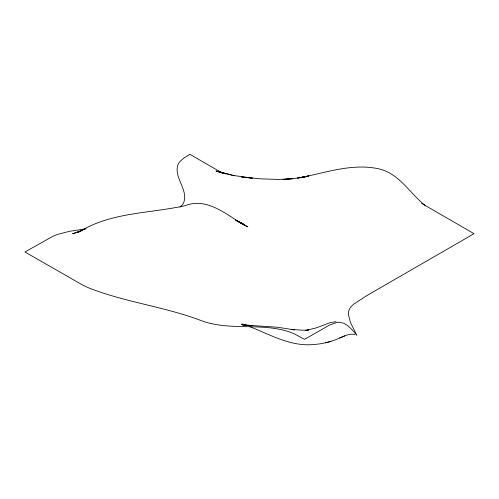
<?xml version="1.0" encoding="UTF-8"?>
<svg xmlns="http://www.w3.org/2000/svg" width="499" height="499" viewBox="0 0 499 499"><rect width="100%" height="100%" fill="white"/><g stroke="black" fill="none" stroke-linecap="round" stroke-linejoin="round"><path stroke-width="0.75" d="M179.989 207.16L181.811 205.357A27.065 15.625 0 0 0 183.838 202.245C188.198 189.252 173.596 177.569 177.956 164.576A27.065 15.625 0 0 1 179.983 161.464L183.913 158.021L189.888 154.328L220.988 172.28M354.87 334.467C348.252 333.107 342.183 337.249 336.232 339.495C329.059 342.283 321.475 344.004 313.79 344.503C290.811 346.824 270.102 334.636 249.506 326.539M340.586 337.58L339.794 337.904L344.759 335.896M325.635 342.794L330.999 341.341M79.884 231.667L72.542 233.732L81.917 230.569L76.64 232.571L86.015 228.436L80.738 230.918C112.537 212.056 150.305 213.472 185.279 205.625C207.584 196.899 227.376 215.474 245.308 225.773L238.578 221.568L247.828 226.889L236.457 220.564M305.363 330.525L316.185 327.893L330.238 322.61L335.952 321.68M305.924 330.525L308.762 330.001L302.413 330.232L291.422 329.421L294.51 329.889L277.874 327.288L242.165 324.843L249.045 325.616L241.329 324.225L246.475 325.529M85.635 228.879L69.623 231.274L57.878 234.337A49.651 28.668 0 0 0 52.751 236.351L24.95 252.007L83.027 285.247A103.748 59.899 0 0 0 88.978 287.998C125.311 302.269 164.658 306.698 201.141 320.589C229.577 331.267 261.089 322.267 289.669 332.01A87.125 50.299 60 0 1 295.09 334.286L304.54 339.376L329.271 325.205L336.694 322.485A29.185 16.847 -60 0 1 340.405 322.348L344.11 323.377L347.778 325.691L352.175 329.808L356.847 335.334L350.46 322.51L348.383 314.382L348.551 311.594L349.443 309.056L351.115 306.642L353.629 304.222L366.846 295.589L474.05 233.675L423.127 204.272M252.319 325.704L247.997 325.254L250.467 325.51M223.44 173.359L216.129 171.088L233.008 175.392L252.669 178.274L241.385 176.914L260.827 178.854L278.217 179.428L292.819 178.742L282.983 179.447L295.782 178.249L306.935 176.509L297.579 178.093L308.819 175.873L301.458 177.463C326.895 172.28 353.167 163.048 379.259 168.949C399.562 173.696 409.897 193.687 425.348 205.557M233.008 175.392L234.237 175.698L216.129 171.088M247.379 325.573L242.526 324.007L246.718 325.523M225.673 173.945L218.525 171.169L223.433 173.39M223.714 173.446L219.753 171.587L222.373 173.078M235.734 220.134L237.699 221.101L235.634 220.078M236.146 220.502L243.456 224.101L236.613 220.583M421.611 203.399L422.622 203.985"/></g></svg>
